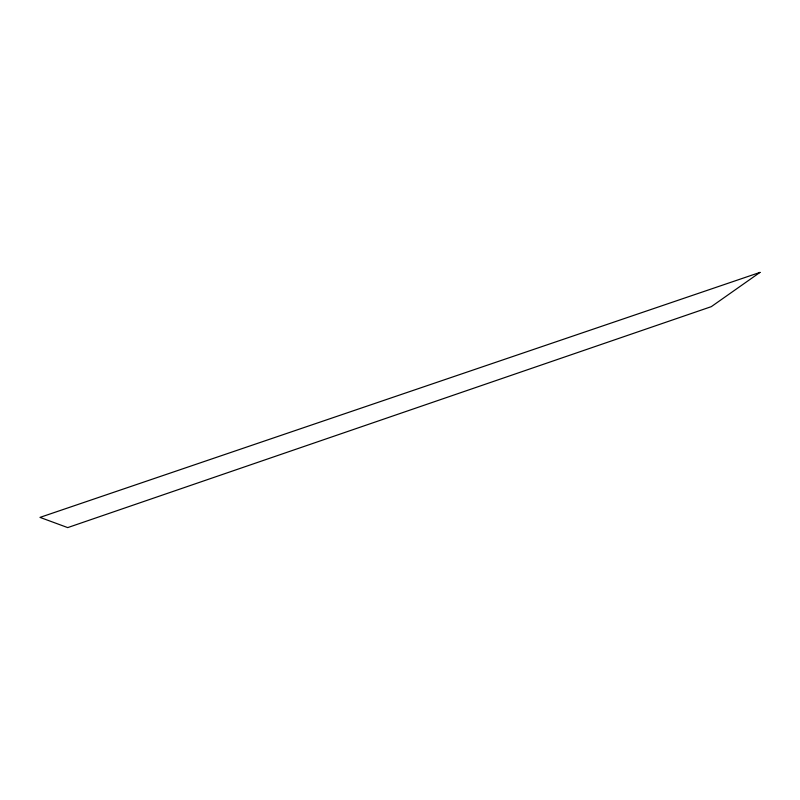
<?xml version="1.0" encoding="UTF-8"?>
<svg xmlns="http://www.w3.org/2000/svg" width="800" height="800" viewBox="0 0 800 800"><rect width="100%" height="100%" fill="white"/><g stroke="black" fill="none" stroke-linecap="round" stroke-linejoin="round"><path stroke-width="1.2" d="M760 272.4L711.31 306.65L67.71 527.6L40 517.39L760 272.4"/></g></svg>
